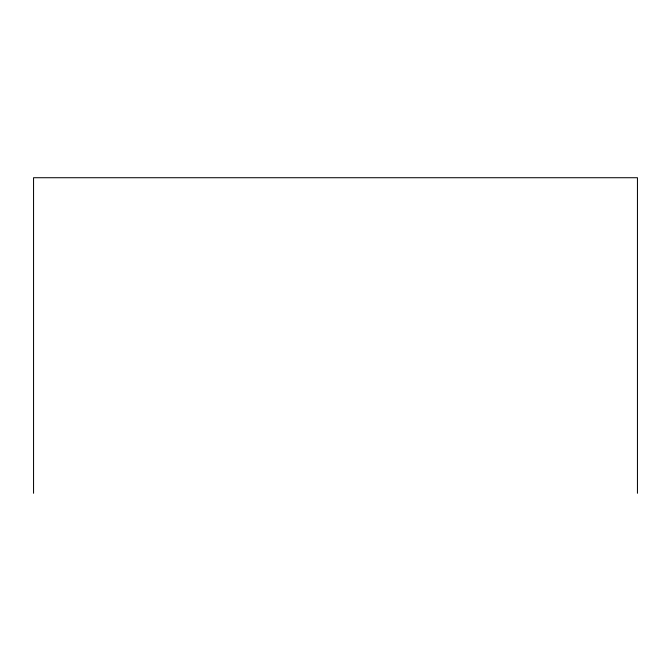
<?xml version="1.0" encoding="UTF-8"?>
<svg xmlns="http://www.w3.org/2000/svg" width="671" height="671" viewBox="0 0 671 671"><rect width="100%" height="100%" fill="white"/><g stroke="black" fill="none" stroke-linecap="round" stroke-linejoin="round"><path stroke-width="1.01" d="M637.45 493.277L637.45 177.723L33.55 177.723L33.55 493.277"/></g></svg>
